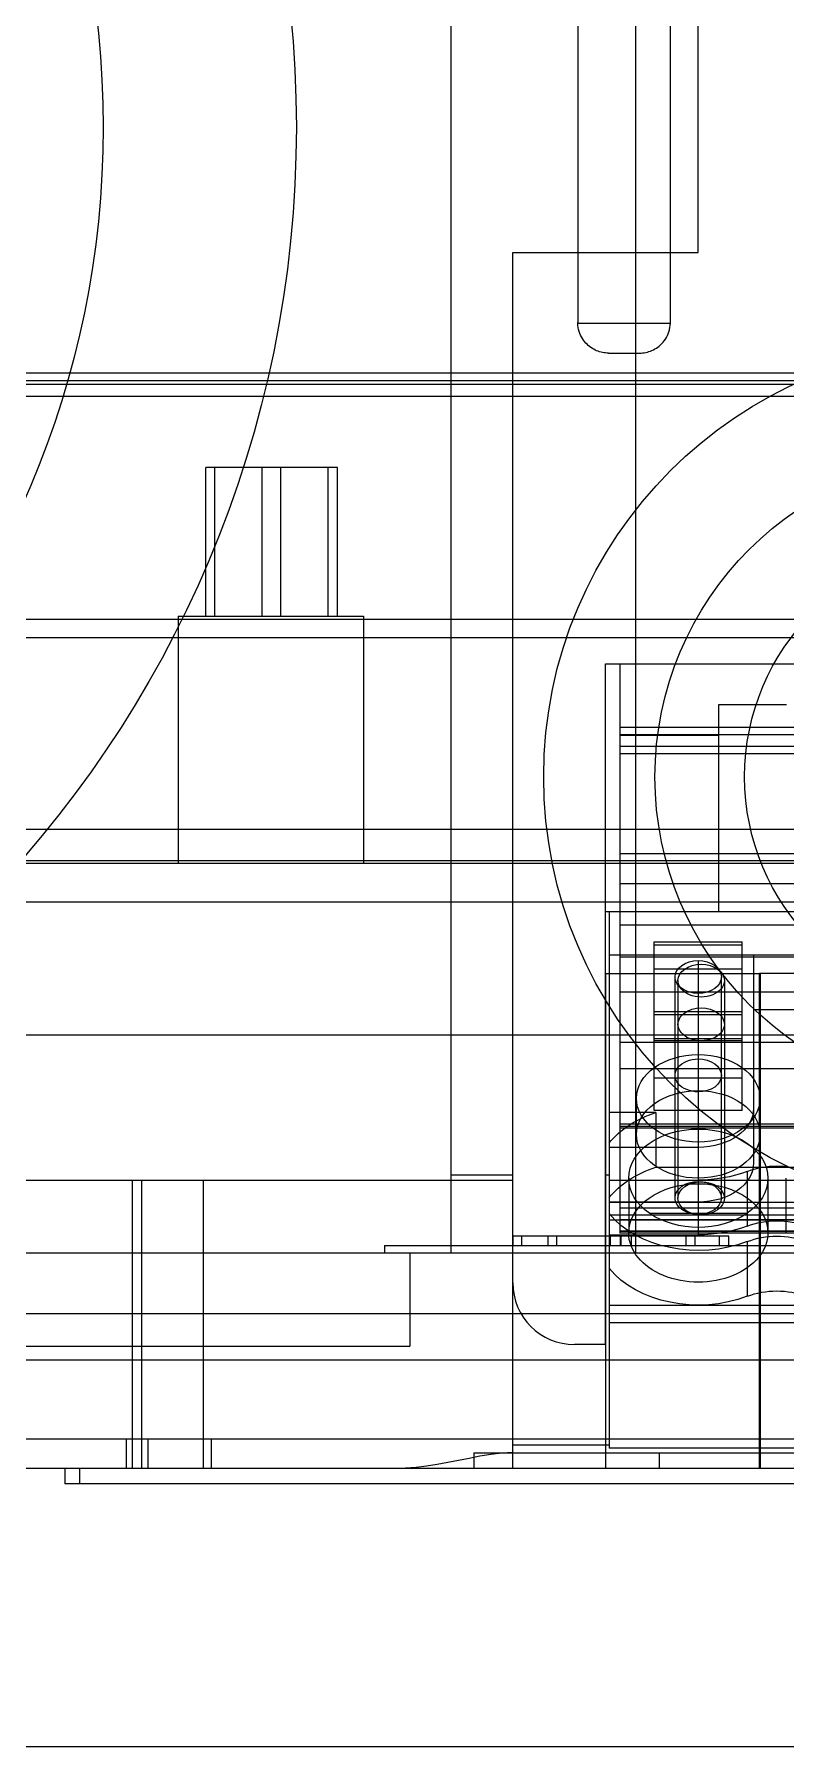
# Model space of a CAD drawing. Extents: x 0 to 226, y 0 to 271.
# Drawn here: x 82.5 to 106.8, y 0 to 55.4 of the extents above; entities that cross this region are included whole.
import ezdxf

# ---------------------------------------------------------------- set-up
doc = ezdxf.new("R2010")
doc.units = 0
doc.layers.add('-15N-THT. THIẾT BỊ ĐÓNG MỞ', color=40, linetype='CONTINUOUS')

# ---------------------------------------------------------------- blocks, each defined once
blk = doc.blocks.new('06 - N - SC VSD CHIẾU TRÊN ATV630D30~D45N4')
at = {"layer": '-15N-THT. THIẾT BỊ ĐÓNG MỞ'}
for p, q in [((-17, -195.35), (-17, -255.05)), ((-11.025, -255.05), (-11.025, -195.35)), ((-9, -222.7), (-9, -197.2)), ((-12.9, -201.95), (-12.9, -224.95)), ((-9.9, -224.95), (-9.9, -201.95)), ((-28.25, -218.65), (-28.25, -218.65)), ((-22, -218.65), (-22, -218.65)), ((-15, -222.7), (-15, -222.7)), ((-15, -222.7), (-9, -222.7)), ((-15, -262), (-15, -222.7)), ((-9, -222.7), (-9, -222.7)), ((-12.9, -224.956), (-12.9, -224.95)), ((-12.9, -224.95), (-12.9, -224.95)), ((-12.9, -224.962), (-12.9, -224.956)), ((-12.9, -224.967), (-12.9, -224.962)), ((-12.9, -224.973), (-12.9, -224.967)), ((-12.9, -224.979), (-12.9, -224.973)), ((-12.899, -224.985), (-12.9, -224.979)), ((-12.895, -225.054), (-12.899, -224.985)), ((-12.899, -224.985), (-9.901, -224.985)), ((-12.885, -225.122), (-12.895, -225.054)), ((-12.871, -225.188), (-12.885, -225.122)), ((-12.853, -225.252), (-12.871, -225.188)), ((-12.831, -225.314), (-12.853, -225.252)), ((-9.973, -225.326), (-9.95, -225.262)), ((-9.95, -225.262), (-9.931, -225.196)), ((-9.931, -225.196), (-9.916, -225.127)), ((-9.916, -225.127), (-9.906, -225.056)), ((-9.906, -225.056), (-9.901, -224.985)), ((-9.901, -224.985), (-9.9, -224.98)), ((-9.9, -224.955), (-9.9, -224.95)), ((-9.9, -224.95), (-9.9, -224.95)), ((-9.9, -224.96), (-9.9, -224.955)), ((-9.9, -224.965), (-9.9, -224.96)), ((-9.9, -224.97), (-9.9, -224.965)), ((-9.9, -224.975), (-9.9, -224.97)), ((-9.9, -224.98), (-9.9, -224.975)), ((-12.806, -225.373), (-12.831, -225.314)), ((-12.777, -225.43), (-12.806, -225.373)), ((-12.746, -225.483), (-12.777, -225.43)), ((-12.712, -225.533), (-12.746, -225.483)), ((-12.676, -225.58), (-12.712, -225.533)), ((-12.638, -225.625), (-12.676, -225.58)), ((-12.598, -225.666), (-12.638, -225.625)), ((-12.557, -225.704), (-12.598, -225.666)), ((-12.514, -225.739), (-12.557, -225.704)), ((-12.471, -225.771), (-12.514, -225.739)), ((-12.426, -225.801), (-12.471, -225.771)), ((-12.38, -225.827), (-12.426, -225.801)), ((-12.334, -225.851), (-12.38, -225.827)), ((-12.287, -225.872), (-12.334, -225.851)), ((-10.499, -225.866), (-10.45, -225.843)), ((-10.45, -225.843), (-10.402, -225.817)), ((-10.402, -225.817), (-10.355, -225.789)), ((-10.355, -225.789), (-10.309, -225.757)), ((-10.309, -225.757), (-10.264, -225.722)), ((-10.264, -225.722), (-10.22, -225.684)), ((-10.22, -225.684), (-10.178, -225.642)), ((-10.178, -225.642), (-10.138, -225.598)), ((-10.138, -225.598), (-10.1, -225.55)), ((-10.1, -225.55), (-10.064, -225.499)), ((-10.064, -225.499), (-10.031, -225.444)), ((-10.031, -225.444), (-10, -225.387)), ((-10, -225.387), (-9.973, -225.326)), ((-12.239, -225.891), (-12.287, -225.872)), ((-12.192, -225.907), (-12.239, -225.891)), ((-12.143, -225.92), (-12.192, -225.907)), ((-12.095, -225.931), (-12.143, -225.92)), ((-12.046, -225.939), (-12.095, -225.931)), ((-11.998, -225.945), (-12.046, -225.939)), ((-11.949, -225.949), (-11.998, -225.945)), ((-11.9, -225.95), (-11.949, -225.949)), ((-11.9, -225.95), (-10.9, -225.95)), ((-11.9, -225.95), (-11.9, -225.95)), ((-10.9, -225.95), (-10.849, -225.949)), ((-10.9, -225.95), (-10.9, -225.95)), ((-10.849, -225.949), (-10.799, -225.945)), ((-10.799, -225.945), (-10.748, -225.938)), ((-10.748, -225.938), (-10.697, -225.929)), ((-10.697, -225.929), (-10.647, -225.918)), ((-10.647, -225.918), (-10.597, -225.903)), ((-10.597, -225.903), (-10.548, -225.886)), ((-10.548, -225.886), (-10.499, -225.866)), ((-81.45, -226.593), (13.083, -226.593)), ((13.1, -226.85), (-81.45, -226.85)), ((-81.45, -226.95), (13.1, -226.95)), ((13.1, -227.35), (-81.45, -227.35)), ((-20.667, -229.65), (-24.933, -229.65)), ((-24.933, -234.45), (-24.933, -229.65)), ((-24.633, -234.45), (-24.633, -229.65)), ((-23.101, -234.45), (-23.101, -229.65)), ((-22.499, -234.45), (-22.499, -229.65)), ((-20.967, -234.45), (-20.967, -229.65)), ((-20.667, -234.45), (-20.667, -229.65)), ((-81.45, -234.55), (13.1, -234.55)), ((-25.825, -234.45), (-19.825, -234.45)), ((-25.825, -234.45), (-25.825, -242.45)), ((-19.825, -234.45), (-19.825, -242.45)), ((13.1, -235.15), (-81.45, -235.15)), ((-12, -236), (68.99, -236)), ((-12, -258), (-12, -236)), ((-12, -236), (-12, -236)), ((-11.54, -236), (-11.54, -254.396)), ((-11.54, -236), (-11.54, -236)), ((-6.15, -237.317), (-8.35, -237.317)), ((-8.35, -237.317), (-8.35, -244)), ((67.73, -238.056), (-11.54, -238.056)), ((67.73, -238.29), (-11.54, -238.29)), ((-8.35, -238.317), (-11.54, -238.317)), ((67.73, -238.664), (-11.54, -238.664)), ((67.73, -238.905), (-11.54, -238.905)), ((-14, -239.65), (-14, -239.65)), ((-10.4, -239.65), (-10.4, -239.65)), ((-7.5, -239.65), (-7.5, -239.65)), ((13.1, -241.35), (-81.45, -241.35)), ((-81.45, -242.35), (13.1, -242.35)), ((13.1, -242.45), (-81.45, -242.45)), ((67.73, -242.14), (-11.54, -242.14)), ((67.73, -243.106), (-11.54, -243.106)), ((78.038, -243.7), (-78.048, -243.7)), ((-12, -244), (-12, -244)), ((-12, -244), (73.875, -244)), ((-11.88, -244), (-11.88, -244)), ((-11.88, -244), (-11.88, -261.35)), ((-8.35, -244), (-8.35, -244)), ((67.73, -244.441), (-11.54, -244.441)), ((-10.425, -244.986), (-7.575, -244.986)), ((-10.425, -250.431), (-10.425, -244.986)), ((-10.425, -245.078), (-7.575, -245.078)), ((-7.575, -250.431), (-7.575, -244.986)), ((34.52, -245.41), (-11.88, -245.41)), ((67.73, -245.476), (-11.54, -245.476)), ((-9, -245.587), (-9, -254.454)), ((-7.21, -245.41), (-7.21, -252.128)), ((-11.99, -246), (-11.99, -246)), ((-11.99, -246), (-7.024, -246)), ((-11.99, -262), (-11.99, -246)), ((-10.425, -245.856), (-7.575, -245.856)), ((-9.75, -253.259), (-9.75, -246.117)), ((-9.657, -246.235), (-9.657, -253.27)), ((-8.25, -253.259), (-8.25, -246.117)), ((-8.157, -246.235), (-8.157, -253.27)), ((87.014, -246), (-7.024, -246)), ((-7.024, -262), (-7.024, -246)), ((-6.99, -262), (-6.99, -246)), ((67.73, -246.612), (-11.54, -246.612)), ((-7.575, -247.249), (-10.425, -247.249)), ((-7.575, -247.34), (-10.425, -247.34)), ((-5.71, -247.178), (-7.21, -247.178)), ((104.99, -248), (-105, -248)), ((67.73, -248.239), (-11.54, -248.239)), ((-7.575, -248.118), (-10.425, -248.118)), ((-10.425, -248.168), (-7.575, -248.168)), ((67.73, -249.087), (-11.54, -249.087)), ((-7.575, -249.391), (-10.425, -249.391)), ((-11, -251.208), (-11, -250.042)), ((-7, -251.208), (-7, -250.042)), ((-10.375, -250.501), (-11.88, -250.501)), ((-7.575, -250.431), (-10.425, -250.431)), ((-10.375, -250.501), (-10.375, -252.269)), ((67.73, -250.876), (-11.54, -250.876)), ((67.73, -250.947), (-11.54, -250.947)), ((59.57, -251.005), (-11.54, -251.005)), ((-9, -251.626), (-11.88, -251.626)), ((-10.375, -252.269), (2.535, -252.269)), ((-7.42, -252.401), (-7.42, -254.168)), ((-15, -252.7), (-104.754, -252.7)), ((-27.299, -262), (-27.299, -252.7)), ((-27, -262), (-27, -252.7)), ((-25, -252.7), (-25, -252.7)), ((-25, -262), (-25, -252.7)), ((-17, -252.51), (-15, -252.51)), ((-15, -252.7), (-15, -252.7)), ((-12, -252.51), (-11.88, -252.51)), ((-11.88, -252.686), (34.52, -252.686)), ((-11.25, -252.623), (-11.25, -254.39)), ((-6.75, -252.623), (-6.75, -254.39)), ((-6.17, -252.623), (-6.17, -254.39)), ((-9, -253.393), (-11.88, -253.393)), ((-11.88, -253.395), (34.52, -253.395)), ((-11.88, -253.801), (34.52, -253.801)), ((-11.88, -253.981), (-11.88, -253.981)), ((34.52, -253.981), (-11.88, -253.981)), ((67.73, -253.586), (-11.54, -253.586)), ((67.73, -253.966), (-11.54, -253.966)), ((-7.429, -253.762), (-10.571, -253.762)), ((-8.009, -254.5), (-14.991, -254.5)), ((-14.991, -254.5), (-14.991, -254.5)), ((-14.991, -254.8), (-14.991, -254.5)), ((-14.988, -254.8), (-14.988, -254.5)), ((-14.704, -254.8), (-14.704, -254.5)), ((-13.854, -254.8), (-13.854, -254.5)), ((-13.57, -254.8), (-13.57, -254.5)), ((-11.88, -254.454), (-9, -254.454)), ((-11.842, -254.8), (-11.842, -254.5)), ((67.73, -254.338), (-11.54, -254.338)), ((67.73, -254.344), (-11.54, -254.344)), ((59.57, -254.396), (-11.54, -254.396)), ((-11.511, -254.8), (-11.511, -254.5)), ((-11.489, -254.8), (-11.489, -254.5)), ((-11.158, -254.8), (-11.158, -254.5)), ((-9.394, -254.8), (-9.394, -254.5)), ((-9.097, -254.8), (-9.097, -254.5)), ((-8.309, -254.8), (-8.309, -254.5)), ((-8.012, -254.8), (-8.012, -254.5)), ((-8.009, -254.5), (-8.009, -254.5)), ((-8.009, -254.8), (-8.009, -254.5)), ((9.837, -255.05), (-100.991, -255.05)), ((-19.153, -254.8), (4.153, -254.8)), ((-19.153, -254.8), (-19.153, -255.05)), ((-18.333, -255.05), (-18.333, -258.05)), ((-18.333, -255.05), (-18.333, -255.05)), ((-17, -255.05), (-17, -255.05)), ((-8.009, -254.8), (-8.009, -254.8)), ((-7.418, -254.671), (-7.418, -256.438)), ((-15, -256), (-15, -256)), ((-11.88, -256.724), (34.52, -256.724)), ((-84.5, -257), (28, -257)), ((-11.88, -257.3), (-11.88, -257.3)), ((34.52, -257.3), (-11.88, -257.3)), ((103.402, -258.5), (-103.412, -258.5)), ((-67, -258.05), (-18.333, -258.05)), ((-18.333, -258.05), (-18.333, -258.05)), ((-12, -258), (-13, -258)), ((-13, -258), (-13, -258)), ((-12, -258), (-12, -258)), ((-78.244, -261.05), (78.234, -261.05)), ((-27.5, -261.05), (-27.5, -262)), ((-26.807, -261.05), (-26.807, -262)), ((-24.756, -261.05), (-24.756, -262)), ((-15, -261.242), (-11.88, -261.242)), ((-17.448, -261.864), (-17.105, -261.803)), ((-17.105, -261.803), (-16.76, -261.736)), ((-16.76, -261.736), (-16.413, -261.667)), ((-16.413, -261.667), (-16.064, -261.6)), ((-16.259, -261.5), (16.259, -261.5)), ((-16.259, -261.5), (-16.259, -262)), ((-16.259, -261.5), (-16.259, -261.5)), ((-16.064, -261.6), (-15.713, -261.539)), ((-15.713, -261.539), (-15.358, -261.495)), ((-15.358, -261.495), (-15, -261.479)), ((34.52, -261.35), (-11.88, -261.35)), ((-11.88, -261.35), (-11.88, -261.35)), ((-10.25, -262), (-10.25, -261.5)), ((-104.264, -262), (104.99, -262)), ((-29.491, -262), (-29.491, -262)), ((-29.491, -262), (-29.491, -262.5)), ((-29.009, -262), (-29.009, -262.5)), ((-29.009, -262), (-29.009, -262)), ((-25, -262), (-25, -262)), ((-18.799, -262), (-18.466, -261.989)), ((-18.466, -261.989), (-18.129, -261.961)), ((-18.129, -261.961), (-17.79, -261.918)), ((-17.79, -261.918), (-17.448, -261.864)), ((-16.259, -262), (-16.259, -262)), ((-11.99, -262), (-11.99, -262)), ((-1.509, -262.5), (-29.491, -262.5)), ((-29.491, -262.5), (-29.491, -262.5)), ((-29.009, -262.5), (-29.009, -262.5)), ((112.995, -271), (-113.005, -271))]:
    blk.add_line(p, q, dxfattribs=at)
for centre, radius in [((-58, -218.65), 36), ((-58, -218.65), 29.75), ((0, -239.65), 14), ((0, -239.65), 10.4), ((0, -239.65), 7.5)]:
    blk.add_circle(centre, radius, dxfattribs=at)
blk.add_arc((-13, -256), 2, 180, 270, dxfattribs=at)
at = {"layer": '-15N-THT. THIẾT BỊ ĐÓNG MỞ', "extrusion": (0, 0, -1)}
for centre, major_axis, start_param, end_param in [((-9, -246.117), (0.75, 0), 3.141593, 4.712389), ((-8.907, -246.235), (0.75, 0), 3.141593, 6.283185), ((-9, -246.117), (0.75, 0), -1.570796, 0), ((-9, -246.117), (0.75, 0), 1.570796, 3.141593), ((-8.907, -246.235), (0.75, 0), 0, 3.141593), ((-9, -246.117), (0.75, 0), 0, 1.570796), ((-8.907, -247.649), (0.75, 0), 3.141593, 6.283185), ((-8.907, -247.649), (0.75, 0), 0, 3.141593), ((-9, -250.042), (2, 0), 3.141593, 4.712389), ((-9, -249.299), (0.75, 0), 1.570796, 4.712389), ((-9, -250.042), (2, 0), -1.570796, 0), ((-9, -249.299), (0.75, 0), -1.570796, 1.570796), ((-9, -251.208), (2, 0), -3.141593, -1.570796), ((-9, -250.042), (2, 0), 1.570796, 3.141593), ((-9, -251.208), (2, 0), -1.570796, 0), ((-9, -250.042), (2, 0), 0, 1.570796), ((-9, -252.623), (3.3, 0), -2.631557, -2.000496), ((-9, -250.36), (-1.79, 0), 3.141593, 4.712389), ((-9, -252.623), (2.25, 0), 3.141593, 6.283185), ((-9, -251.208), (2, 0), 1.570796, 3.141593), ((-9, -251.208), (2, 0), 0, 1.570796), ((-9, -254.39), (3.3, 0), -2.631557, -2.000496), ((-9, -252.128), (1.79, 0), 0, 1.570796), ((-9, -250.36), (-3.29, 0), -2.071623, -1.570796), ((-6.46, -253.641), (-2, 0), 1.069969, 2.071623), ((-9, -252.623), (2.25, 0), 2.343482, 3.141593), ((-9, -254.39), (2.25, 0), 3.141593, 6.283185), ((-9, -253.259), (0.75, 0), 3.141593, 4.712389), ((-8.907, -253.27), (0.75, 0), 3.141593, 6.283185), ((-9, -253.259), (0.75, 0), -1.570796, 0), ((-9, -252.623), (2.25, 0), 0, 0.798111), ((-9, -253.259), (0.75, 0), 1.570796, 3.141593), ((-8.907, -253.27), (0.75, 0), 0, 3.141593), ((-9, -253.259), (0.75, 0), 0, 1.570796), ((-9, -252.623), (3.3, 0), 1.071002, 2.631557), ((-9, -252.623), (2.25, 0), 0.798111, 2.343482), ((-6.46, -255.409), (2, 0), -2.071623, -1.069969), ((-9, -254.39), (2.25, 0), 0, 3.141593), ((-9, -252.128), (3.29, 0), 1.069969, 1.570796), ((-6.46, -255.912), (2, 0), -2.070591, -1.071002), ((-9, -254.39), (3.3, 0), 1.071002, 2.631557), ((-6.46, -257.68), (2, 0), -2.070591, -1.071002)]:
    blk.add_ellipse(centre, major_axis=major_axis, ratio=0.707107, start_param=start_param, end_param=end_param, dxfattribs=at)

msp = doc.modelspace()

# ---------------------------------------------------------------- block references
msp.add_blockref('06 - N - SC VSD CHIẾU TRÊN ATV630D30~D45N4', (113.005, 271))

doc.saveas('drawing.dxf')
